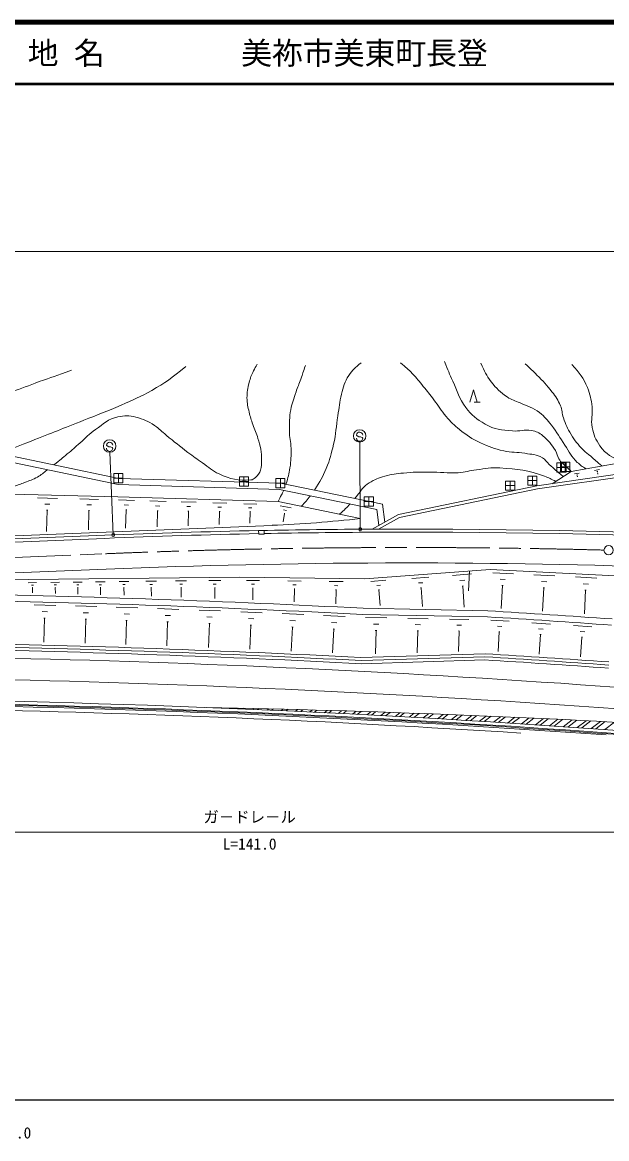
# Model space of a CAD drawing. Units: millimetres, scale not verified. Extents: x 40000 to 680000, y 20000 to 380000.
# Drawn here: x 369510 to 464312, y 198715 to 380000 of the extents above; entities that cross this region are included whole.
import ezdxf
from ezdxf.enums import TextEntityAlignment as Align

# ---------------------------------------------------------------- set-up
doc = ezdxf.new("R2010")
doc.units = ezdxf.units.MM
doc.header["$LTSCALE"] = 1000
doc.header["$PDMODE"] = 32
doc.header["$PDSIZE"] = 500
doc.linetypes.add('CHAIN', pattern=[18.5, 12, -1.5, 3.5, -1.5])
for name, color, linetype, lineweight in [('M-BGD', 7, 'Continuous', 13), ('M-BMK', 2, 'CHAIN', 13), ('M-BMK-SRVR', 3, 'Continuous', 13), ('M-STR-HTXT', 7, 'Continuous', 13), ('M-STR-STRC', 7, 'Continuous', 13), ('M-TTL', 2, 'Continuous', 140), ('M-TTL-BAND', 7, 'Continuous', 25), ('M-TTL-LINE', 7, 'Continuous', 50), ('M-TTL-TXT', 7, 'Continuous', 13)]:
    doc.layers.add(name, color=color, linetype=linetype, lineweight=lineweight)
doc.styles.add('@ＭＳ ゴシック', font='')
doc.styles.add('ＭＳ ゴシック', font='')
doc.styles.get('@ＭＳ ゴシック').set_extended_font_data('@MS Gothic')
doc.styles.get('ＭＳ ゴシック').set_extended_font_data('MS Gothic')

msp = doc.modelspace()

# ---------------------------------------------------------------- linework, layer by layer
at = {"layer": 'M-BGD'}
for p, q in [((442117, 318297), (442717, 320297)), ((442717, 320297), (443317, 318297)), ((442817, 318297), (443817, 318297)), ((364789, 310212), (385178, 305944)), ((458559, 307077), (469361, 308970)), ((453010, 304716), (468270, 306932)), ((453096, 304223), (468312, 306433)), ((455458, 305071), (458559, 307077)), ((459111, 306666), (459876, 306800)), ((459438, 306486), (459630, 306520)), ((462344, 307232), (463157, 307375)), ((462692, 307042), (462895, 307078)), ((462811, 306812), (462861, 306821)), ((462836, 306816), (462865, 306652)), ((385178, 305944), (411370, 305159)), ((411370, 305159), (427939, 301735)), ((430530, 300072), (453010, 304716)), ((459550, 306270), (459598, 306278)), ((459574, 306274), (459591, 306177)), ((384992, 302948), (364844, 303468)), ((371950, 302785), (375218, 302700)), ((384992, 302948), (411020, 302168)), ((411254, 304162), (427039, 300900)), ((430706, 299597), (453096, 304223)), ((373150, 301772), (373967, 301751)), ((378845, 302607), (381883, 302528)), ((379960, 301666), (380720, 301646)), ((385084, 302445), (387732, 302366)), ((386053, 301621), (386715, 301601)), ((390170, 302293), (392818, 302213)), ((391139, 301468), (391801, 301449)), ((395270, 302140), (397737, 302066)), ((396173, 301372), (396790, 301353)), ((400415, 301985), (402699, 301917)), ((401251, 301274), (401822, 301257)), ((405454, 301834), (407559, 301771)), ((406225, 301179), (406751, 301163)), ((411020, 302168), (424298, 299424)), ((411326, 301480), (413133, 301162)), ((427939, 301735), (428314, 298842)), ((373431, 300784), (373635, 300779)), ((373533, 300781), (373444, 297315)), ((380222, 300747), (380412, 300742)), ((380317, 300745), (380235, 297593)), ((386360, 300816), (386271, 297838)), ((386277, 300819), (386443, 300814)), ((391364, 300666), (391529, 300661)), ((391447, 300664), (391368, 298050)), ((396382, 300625), (396536, 300620)), ((396459, 300622), (396388, 298256)), ((401445, 300583), (401588, 300579)), ((401516, 300581), (401453, 298464)), ((406403, 300542), (406535, 300538)), ((406469, 300540), (406413, 298667)), ((412039, 300236), (411804, 298900)), ((411908, 300818), (412360, 300739)), ((411982, 300246), (412095, 300226)), ((430530, 300072), (426253, 297699)), ((427039, 300900), (427373, 298320)), ((430706, 299597), (427292, 297704)), ((344322, 295620), (410025, 298316)), ((407852, 297467), (408751, 297485)), ((407852, 297467), (407863, 296867)), ((408751, 297485), (408763, 296885)), ((344297, 294618), (382900, 296202)), ((344310, 295119), (382880, 296702)), ((407863, 296867), (408763, 296885)), ((336146, 289280), (383105, 291207)), ((445439, 291142), (425068, 289647)), ((439292, 290189), (442359, 290414)), ((442073, 290895), (441883, 287705)), ((465683, 290100), (445439, 291142)), ((445825, 290621), (449175, 290449)), ((452521, 290277), (455911, 290102)), ((364339, 289436), (404821, 289896)), ((370469, 289005), (371794, 289020)), ((370970, 288614), (371301, 288617)), ((374150, 289047), (375544, 289063)), ((374678, 288635), (375026, 288639)), ((377771, 289088), (379237, 289105)), ((378326, 288655), (378693, 288659)), ((381392, 289130), (382934, 289147)), ((381976, 288674), (382361, 288678)), ((385199, 289173), (386784, 289191)), ((385799, 288704), (386195, 288709)), ((389572, 289223), (391253, 289242)), ((390208, 288725), (390629, 288730)), ((394371, 289277), (396166, 289298)), ((395050, 288746), (395499, 288752)), ((399764, 289338), (401692, 289360)), ((400494, 288768), (400976, 288774)), ((404821, 289896), (425068, 289647)), ((405897, 289383), (407971, 289357)), ((406667, 288751), (407185, 288745)), ((412591, 289300), (414770, 289274)), ((413400, 288637), (413945, 288630)), ((419281, 289218), (421577, 289190)), ((420133, 288519), (420707, 288512)), ((426032, 289217), (428482, 289396)), ((427005, 288549), (427617, 288594)), ((432690, 289705), (435450, 289908)), ((433786, 288953), (434476, 289004)), ((440510, 289354), (441276, 289410)), ((440865, 288455), (441056, 288469)), ((440961, 288462), (441213, 285023)), ((447029, 289552), (447867, 289509)), ((447396, 288525), (447205, 284814)), ((447292, 288530), (447501, 288520)), ((453740, 289194), (454587, 289151)), ((459274, 289929), (462717, 289752)), ((460512, 288830), (461373, 288786)), ((371099, 288218), (371182, 288219)), ((371140, 288218), (371150, 287339)), ((374813, 288218), (374900, 288219)), ((374857, 288219), (374868, 287240)), ((378468, 288216), (378560, 288218)), ((378514, 288217), (378527, 287135)), ((382126, 288213), (382222, 288214)), ((382174, 288213), (382187, 287022)), ((385953, 288231), (386052, 288232)), ((386002, 288231), (386017, 286978)), ((390372, 288223), (390477, 288224)), ((390424, 288223), (390440, 286830)), ((395225, 288210), (395337, 288211)), ((395281, 288211), (395298, 286655)), ((400681, 288192), (400802, 288194)), ((400741, 288193), (400761, 286445)), ((406854, 288127), (406983, 288125)), ((406919, 288126), (406895, 286191)), ((413597, 287980), (413733, 287979)), ((413665, 287979), (413639, 285891)), ((420340, 287827), (420484, 287825)), ((420412, 287826), (420384, 285568)), ((427289, 287831), (427442, 287842)), ((427365, 287837), (427552, 285290)), ((434105, 288144), (434278, 288157)), ((434192, 288151), (434411, 285156)), ((454111, 288155), (453917, 284381)), ((454005, 288161), (454217, 288150)), ((460889, 287775), (460691, 283922)), ((460782, 287781), (460997, 287769)), ((371434, 285399), (374933, 285306)), ((378115, 285219), (381613, 285114)), ((384736, 285019), (388234, 284903)), ((391415, 284795), (394912, 284667)), ((424819, 284846), (445026, 284451)), ((372718, 284315), (373593, 284291)), ((373018, 283256), (373237, 283250)), ((373127, 283253), (373023, 279355)), ((379395, 284130), (380270, 284104)), ((379801, 283068), (379683, 279170)), ((379691, 283071), (379910, 283065)), ((386012, 283926), (386887, 283897)), ((386415, 282862), (386285, 278964)), ((386305, 282866), (386524, 282859)), ((392688, 283698), (393562, 283666)), ((398187, 284546), (401684, 284406)), ((399456, 283444), (400330, 283409)), ((404950, 284274), (408446, 284122)), ((406215, 283168), (407090, 283130)), ((411669, 283981), (415165, 283818)), ((412931, 282871), (413805, 282830)), ((418387, 283666), (421883, 283491)), ((424768, 283847), (424768, 283847)), ((424768, 283847), (444964, 283453)), ((425190, 283339), (428671, 283271)), ((432041, 283205), (435352, 283140)), ((438824, 283073), (441967, 283011)), ((445510, 282917), (448504, 282728)), ((393086, 282633), (392943, 278735)), ((392977, 282637), (393196, 282629)), ((399851, 282377), (399695, 278480)), ((399742, 282382), (399960, 282373)), ((406607, 282100), (406438, 278204)), ((406498, 282105), (406716, 282095)), ((413319, 281802), (413137, 277906)), ((413210, 281807), (413428, 281796)), ((419646, 282552), (420520, 282508)), ((420030, 281481), (419835, 277586)), ((419921, 281487), (420139, 281476)), ((426475, 282269), (427345, 282252)), ((426781, 281218), (426999, 281214)), ((426890, 281216), (426816, 277429)), ((433263, 282188), (434091, 282171)), ((433554, 281188), (433761, 281184)), ((433658, 281186), (433588, 277633)), ((439984, 282107), (440770, 282092)), ((440261, 281158), (440457, 281154)), ((440359, 281156), (440294, 277834)), ((446576, 281948), (447324, 281901)), ((446893, 281026), (446691, 277832)), ((446799, 281032), (446987, 281020)), ((452192, 282492), (455185, 282292)), ((453255, 281519), (454003, 281469)), ((458942, 282040), (461934, 281830)), ((460001, 281063), (460749, 281011)), ((453569, 280596), (453356, 277403)), ((453475, 280602), (453662, 280590)), ((460312, 280139), (460089, 276947)), ((460219, 280146), (460406, 280133)), ((424406, 276857), (444595, 277464)), ((424533, 275849), (444533, 276466)), ((444564, 276965), (424559, 276348)), ((404551, 268527), (404682, 268628)), ((405327, 268494), (405478, 268611)), ((406879, 268428), (407069, 268574)), ((407654, 268394), (407863, 268555)), ((409203, 268326), (409451, 268517)), ((409978, 268292), (410245, 268498)), ((411525, 268222), (411831, 268457)), ((412298, 268186), (412623, 268437)), ((413843, 268115), (414206, 268395)), ((414615, 268079), (414997, 268374)), ((416158, 268006), (416578, 268330)), ((416929, 267969), (417368, 268308)), ((418469, 267894), (418947, 268262)), ((419239, 267856), (419736, 268239)), ((420777, 267779), (421312, 268192)), ((421546, 267741), (422100, 268167)), ((423083, 267662), (423674, 268118)), ((423850, 267623), (424460, 268093)), ((425384, 267543), (426032, 268043)), ((426151, 267503), (426818, 268017)), ((427683, 267421), (428387, 267964)), ((428448, 267380), (429171, 267937)), ((429978, 267297), (430738, 267883)), ((430743, 267255), (431521, 267855)), ((432271, 267170), (433086, 267799)), ((433034, 267127), (433868, 267771)), ((434560, 267041), (435431, 267713)), ((435322, 266997), (436212, 267683)), ((436845, 266909), (437772, 267624)), ((437607, 266865), (438552, 267593)), ((439128, 266775), (440110, 267532)), ((439888, 266730), (440888, 267501)), ((441408, 266638), (442444, 267438)), ((442167, 266592), (443222, 267406)), ((443684, 266500), (444776, 267341)), ((444442, 266453), (445552, 267308)), ((445958, 266358), (447103, 267242)), ((446715, 266311), (447878, 267208)), ((448228, 266214), (449428, 267140)), ((448984, 266166), (450202, 267105)), ((450495, 266068), (451749, 267035)), ((451250, 266019), (452522, 267000)), ((452759, 265920), (454067, 266928)), ((453513, 265870), (454839, 266892)), ((455020, 265769), (456381, 266819)), ((455773, 265718), (457152, 266782)), ((457278, 265616), (458693, 266707)), ((458030, 265564), (459462, 266669)), ((459533, 265460), (461001, 266592)), ((460284, 265408), (461769, 266553)), ((461785, 265302), (463306, 266475)), ((462535, 265249), (464073, 266435)), ((464034, 265142), (465607, 266355))]:
    msp.add_line(p, q, dxfattribs=at)
msp.add_lwpolyline([(364566, 309237), (385060, 304947), (411254, 304162)], dxfattribs=at)
for centre, radius, start, end in [((401968, 494651), 196500, 272.34991, 276.54739), ((432206, -905286), 1203000, 91.16001, 92.34994), ((432206, -905286), 1203000, 90.27914, 91.14571), ((432206, -905286), 1203000, 83.67699, 90.27914), ((432206, -905286), 1202500, 91.16002, 92.34994), ((432206, -905286), 1202500, 90.27914, 91.11713), ((432206, -905286), 1202500, 83.67699, 90.27914), ((432206, -905286), 1197500, 83.67699, 92.34994), ((320284, -1736703), 2024250, 87.03983, 88.92344), ((320284, -1736703), 2023250, 87.03983, 88.92344), ((320284, -1736703), 2024000, 85.89676, 86.46829), ((320284, -1736703), 2025000, 85.89676, 86.46829), ((320284, -1736703), 2016250, 87.03983, 88.92344), ((320284, -1736703), 2015250, 87.03475, 88.92344), ((320284, -1736703), 2015750, 87.03475, 88.92344), ((320284, -1736703), 2018000, 85.89676, 86.46829), ((320284, -1736703), 2014000, 83.11727, 88.92344), ((320284, -1736703), 2017000, 85.89676, 86.46829), ((320284, -1736703), 2017500, 85.89676, 86.46829), ((320284, -1736703), 2010500, 83.1163, 88.92344), ((320285, -1736702), 2006500, 85.65214, 91.05442), ((320284, -1736703), 2005500, 86.28052, 88.92344), ((320284, -1736703), 2006150, 85.88498, 88.92344), ((320284, -1736703), 2006350, 85.75412, 88.92344), ((320284, -1736703), 2007000, 85.28742, 88.92344), ((360259, -1739880), 2009000, 84.25903, 88.88565)]:
    msp.add_arc(centre, radius, start, end, dxfattribs=at)
for points, knots in [([(416896, 304017), (417878, 305566), (418206, 306091), (418813, 307533), (419436, 309014), (419637, 309907), (419999, 311472), (420412, 313262), (420410, 314308), (420702, 316121), (420921, 317485), (420946, 318271), (421295, 319607), (421617, 320839), (421758, 321593), (422470, 322648), (423092, 323571), (423491, 323920), (424458, 324689)], [0, 0, 0, 0, 1, 1, 1, 2, 2, 2, 3, 3, 3, 4, 4, 4, 5, 5, 5, 6, 6, 6, 6]), ([(457235, 306220), (456145, 307174), (455853, 307419), (454997, 308220), (454560, 308629), (454402, 308971), (453887, 309277), (452900, 309866), (452171, 309819), (451038, 310013), (449707, 310242), (448922, 310121), (447603, 310415), (446078, 310756), (445233, 311052), (443823, 311726), (442416, 312398), (441674, 312896), (440455, 313867), (439525, 314607), (439043, 315081), (438273, 315987), (437416, 316997), (437067, 317666), (436265, 318721), (435615, 319577), (435247, 320054), (434563, 320884), (433882, 321710), (433525, 322198), (432779, 322966), (432075, 323689), (431801, 323927), (430876, 324713)], [0, 0, 0, 0, 1, 1, 1, 2, 2, 2, 3, 3, 3, 4, 4, 4, 5, 5, 5, 6, 6, 6, 7, 7, 7, 8, 8, 8, 9, 9, 9, 10, 10, 10, 11, 11, 11, 11]), ([(438007, 324914), (438610, 323387), (438787, 322970), (439335, 321745), (440099, 320040), (440360, 318969), (441464, 317461), (442418, 316159), (443183, 315551), (444586, 314752), (446144, 313864), (447256, 313821), (449040, 313645), (450232, 313527), (450933, 313967), (452105, 313720), (452881, 313557), (453350, 313389), (453946, 312866), (454876, 312050), (455378, 311519), (455989, 310442), (456265, 309956), (456273, 309612), (456547, 309124), (456934, 308433), (457390, 308219), (457955, 307662), (458189, 307432), (458265, 307356), (458559, 307076)], [0, 0, 0, 0, 1, 1, 1, 2, 2, 2, 3, 3, 3, 4, 4, 4, 5, 5, 5, 6, 6, 6, 7, 7, 7, 8, 8, 8, 9, 9, 9, 10, 10, 10, 10]), ([(460966, 307499), (460290, 307898), (460059, 308089), (459542, 308545), (458535, 309434), (458311, 310241), (457544, 311343), (456670, 312597), (456295, 313381), (455351, 314582), (454675, 315443), (454283, 315936), (453431, 316623), (452355, 317490), (451511, 317606), (450266, 318205), (449453, 318596), (448899, 318637), (448163, 319158), (447024, 319964), (446425, 320515), (445577, 321624), (444755, 322699), (444514, 323240), (443900, 324658)], [0, 0, 0, 0, 1, 1, 1, 2, 2, 2, 3, 3, 3, 4, 4, 4, 5, 5, 5, 6, 6, 6, 7, 7, 7, 8, 8, 8, 8]), ([(451098, 324569), (452026, 323702), (452276, 323456), (453001, 322713), (453998, 321693), (454591, 321142), (455442, 319997), (456057, 319170), (456424, 318698), (456819, 317745), (457121, 317017), (457048, 316531), (457302, 315785), (457676, 314686), (457934, 314074), (458529, 313077), (459167, 312009), (459650, 311483), (460498, 310573), (460927, 310112), (461242, 309932), (461720, 309522), (462434, 308908), (462658, 308717), (463551, 307952)], [0, 0, 0, 0, 1, 1, 1, 2, 2, 2, 3, 3, 3, 4, 4, 4, 5, 5, 5, 6, 6, 6, 7, 7, 7, 8, 8, 8, 8]), ([(354929, 312646), (355582, 314161), (355887, 314866), (356949, 315938), (358017, 317015), (358870, 317351), (360245, 317992), (361890, 318757), (362859, 319118), (364623, 319543), (365773, 319819), (366462, 319756), (367609, 320041), (369476, 320503), (370445, 321022), (372259, 321658), (374301, 322373), (374941, 322601), (377481, 323503)], [0, 0, 0, 0, 1, 1, 1, 2, 2, 2, 3, 3, 3, 4, 4, 4, 5, 5, 5, 6, 6, 6, 6]), ([(396024, 324092), (393559, 322161), (392791, 321515), (390498, 320212), (388628, 319149), (387501, 318697), (385535, 317824), (383202, 316789), (381849, 316318), (379479, 315373), (376149, 314044), (374274, 313322), (370939, 312008), (368942, 311222), (368319, 310976), (365828, 309995)], [0, 0, 0, 0, 1, 1, 1, 2, 2, 2, 3, 3, 3, 4, 4, 4, 5, 5, 5, 5]), ([(407623, 324468), (407323, 323994), (407240, 323839), (407029, 323418), (406668, 322701), (406495, 322274), (406307, 321494), (406077, 320536), (405955, 319982), (405957, 318997), (405959, 318089), (406114, 317586), (406310, 316699), (406487, 315895), (406645, 315458), (406901, 314676), (407193, 313785), (407457, 313321), (407742, 312427), (407954, 311762), (408098, 311390), (408206, 310700), (408315, 310008), (408346, 309612), (408335, 308912), (408325, 308277), (408352, 307900), (408156, 307297), (407980, 306756), (407775, 306451), (407329, 306098), (407060, 305885), (406899, 305703), (406557, 305682), (404523, 305561), (403278, 305797), (401431, 306660), (400285, 307196), (399771, 307729), (398730, 308448), (397792, 309096), (397268, 309462), (396362, 310155), (394980, 311212), (394221, 311825), (392876, 312930), (392124, 313549), (391777, 313994), (390965, 314533), (389879, 315254), (389176, 315556), (387915, 315886), (386821, 316172), (386124, 316171), (385020, 315927), (383420, 315573), (382708, 314806), (381365, 313868), (380306, 313129), (379844, 312546), (378870, 311698), (378064, 310998), (377625, 310593), (376808, 309906), (375974, 309206), (375696, 308985), (374642, 308149)], [0, 0, 0, 0, 1, 1, 1, 2, 2, 2, 3, 3, 3, 4, 4, 4, 5, 5, 5, 6, 6, 6, 7, 7, 7, 8, 8, 8, 9, 9, 9, 10, 10, 10, 11, 11, 11, 12, 12, 12, 13, 13, 13, 14, 14, 14, 15, 15, 15, 16, 16, 16, 17, 17, 17, 18, 18, 18, 19, 19, 19, 20, 20, 20, 21, 21, 21, 22, 22, 22, 22]), ([(412275, 304972), (412650, 306194), (412763, 306597), (412933, 307667), (413125, 308881), (413121, 309580), (413107, 310810), (413093, 311943), (412847, 312566), (412838, 313700), (412827, 315025), (412834, 315780), (413062, 317086), (413264, 318244), (413546, 318855), (413916, 319971), (414190, 320800), (414397, 321245), (414688, 322068), (414992, 322925), (415083, 323204), (415436, 324274)], [0, 0, 0, 0, 1, 1, 1, 2, 2, 2, 3, 3, 3, 4, 4, 4, 5, 5, 5, 6, 6, 6, 7, 7, 7, 7]), ([(466886, 308536), (465182, 309406), (464219, 309772), (463217, 311246), (462509, 312288), (462187, 312977), (461961, 314217), (461727, 315501), (462081, 316261), (461941, 317558), (461806, 318807), (461643, 319513), (461193, 320686), (460562, 322329), (459964, 322917), (458685, 324429)], [0, 0, 0, 0, 1, 1, 1, 2, 2, 2, 3, 3, 3, 4, 4, 4, 5, 5, 5, 5]), ([(373570, 307352), (372886, 306757), (372639, 306556), (371966, 306159), (371200, 305707), (370697, 305599), (369870, 305273), (369174, 304998), (368944, 304913), (368077, 304602)], [0, 0, 0, 0, 1, 1, 1, 2, 2, 2, 3, 3, 3, 3]), ([(456059, 305460), (455262, 305894), (454961, 305989), (454237, 306281), (451564, 307357), (449859, 307420), (446987, 307641), (445507, 307754), (444674, 307512), (443201, 307334), (442030, 307193), (441396, 306936), (440219, 306866), (438389, 306758), (437360, 306967), (435527, 306953), (433889, 306940), (432965, 306975), (431336, 306805), (430154, 306682), (429471, 306653), (428335, 306307), (427289, 305988), (426695, 305775), (425763, 305205), (424821, 304628), (424534, 303991), (423830, 303140), (423677, 302955), (423623, 302895), (423445, 302664)], [0, 0, 0, 0, 1, 1, 1, 2, 2, 2, 3, 3, 3, 4, 4, 4, 5, 5, 5, 6, 6, 6, 7, 7, 7, 8, 8, 8, 9, 9, 9, 10, 10, 10, 10]), ([(411921, 304024), (411742, 303651), (411696, 303557), (411552, 303259), (411345, 302832), (411279, 302699), (411020, 302168)], [0, 0, 0, 0, 1, 1, 1, 2, 2, 2, 2]), ([(416251, 303129), (415927, 302710), (415837, 302595), (415554, 302267), (415251, 301916), (415142, 301804), (414748, 301397)], [0, 0, 0, 0, 1, 1, 1, 2, 2, 2, 2]), ([(422688, 301799), (422345, 301432), (422251, 301333), (421961, 301045), (421582, 300669), (421447, 300552), (420960, 300114)], [0, 0, 0, 0, 1, 1, 1, 2, 2, 2, 2])]:
    msp.add_open_spline(points, degree=3, knots=knots, dxfattribs=at)
for p in [(424340, 297688), (384253, 296758)]:
    msp.add_point(p, dxfattribs=at)
at = {"layer": 'M-BMK'}
msp.add_line((365413, 292983), (383003, 293704), dxfattribs=at)
msp.add_arc((432206, -905286), 1200000, 88.48745, 92.34994, dxfattribs=at)
at = {"layer": 'M-BMK-SRVR'}
for p, q in [((456238, 306951), (456238, 308451)), ((456238, 308451), (457738, 308451)), ((456823, 307057), (456823, 308557)), ((456823, 308557), (458323, 308557)), ((456988, 306951), (456988, 308451)), ((457573, 307057), (457573, 308557)), ((457738, 308451), (457738, 306951)), ((458323, 308557), (458323, 307057)), ((384338, 305219), (384338, 306719)), ((384338, 306719), (385838, 306719)), ((385088, 305219), (385088, 306719)), ((385838, 306719), (385838, 305219)), ((457738, 307701), (456238, 307701)), ((457738, 306951), (456238, 306951)), ((458323, 307807), (456823, 307807)), ((458323, 307057), (456823, 307057)), ((385838, 305969), (384338, 305969)), ((385838, 305219), (384338, 305219)), ((404718, 304671), (404718, 306171)), ((404718, 306171), (406218, 306171)), ((406218, 305421), (404718, 305421)), ((406218, 304671), (404718, 304671)), ((405468, 304671), (405468, 306171)), ((406218, 306171), (406218, 304671)), ((410621, 304408), (410621, 305908)), ((410621, 305908), (412121, 305908)), ((412121, 305158), (410621, 305158)), ((411371, 304408), (411371, 305908)), ((412121, 305908), (412121, 304408)), ((447906, 304011), (447906, 305511)), ((447906, 305511), (449406, 305511)), ((449406, 304761), (447906, 304761)), ((448656, 304011), (448656, 305511)), ((449406, 305511), (449406, 304011)), ((451510, 304821), (451510, 306321)), ((451510, 306321), (453010, 306321)), ((453010, 305571), (451510, 305571)), ((453010, 304821), (451510, 304821)), ((452260, 304821), (452260, 306321)), ((453010, 306321), (453010, 304821)), ((412121, 304408), (410621, 304408)), ((424965, 301423), (424965, 302923)), ((424965, 302923), (426465, 302923)), ((425715, 301423), (425715, 302923)), ((426465, 302923), (426465, 301423)), ((449406, 304011), (447906, 304011)), ((426465, 302173), (424965, 302173)), ((426465, 301423), (424965, 301423))]:
    msp.add_line(p, q, dxfattribs=at)
msp.add_circle((464631, 294276), 750, dxfattribs=at)
at = {"layer": 'M-STR-HTXT'}
for p, q in [((105110, 342796), (564696, 342796)), ((336515, 248485), (476258, 248485))]:
    msp.add_line(p, q, dxfattribs=at)
at = {"layer": 'M-STR-STRC'}
for p, q in [((423841, 312844), (423742, 312962)), ((424086, 312704), (423841, 312844)), ((424387, 312702), (424086, 312704)), ((424340, 297688), (424247, 311833)), ((424632, 312590), (424387, 312702)), ((424738, 312454), (424632, 312590)), ((383277, 311209), (383178, 311327)), ((383522, 311070), (383277, 311209)), ((383823, 311068), (383522, 311070)), ((384253, 296758), (383716, 310199)), ((384068, 310956), (383823, 311068)), ((384174, 310820), (384068, 310956))]:
    msp.add_line(p, q, dxfattribs=at)
for centre in [(424241, 312833), (383677, 311199)]:
    msp.add_circle(centre, 1000, dxfattribs=at)
for centre, start, end in [((383677, 311324), 359.55488, 179.55488), ((424238, 312458), 179.55488, 359.55488), ((424242, 312958), 359.55488, 179.55488), ((383674, 310824), 179.55488, 359.55488)]:
    msp.add_arc(centre, 500, start, end, dxfattribs=at)
at = {"layer": 'M-TTL'}
msp.add_line((680000, 380000), (40000, 380000), dxfattribs=at)
at = {"layer": 'M-TTL-BAND'}
msp.add_line((40000, 205000), (579000, 205000), dxfattribs=at)
at = {"layer": 'M-TTL-LINE'}
msp.add_line((40000, 370000), (680000, 370000), dxfattribs=at)

# ---------------------------------------------------------------- texts
at = {"layer": 'M-STR-HTXT', "style": 'ＭＳ ゴシック'}
msp.add_text('ガ－ドレ－ル', height=1833, dxfattribs=at).set_placement((406386, 249485), align=Align.BOTTOM_CENTER)
at = {"layer": 'M-STR-HTXT', "style": '@ＭＳ ゴシック'}
msp.add_text('L=141.0', height=1833, dxfattribs=at).set_placement((406386, 247485), align=Align.TOP_CENTER)
at = {"layer": 'M-TTL-BAND', "style": 'ＭＳ ゴシック'}
msp.add_text('300.0', height=1833, dxfattribs=at).set_placement((367844, 198195), align=Align.BOTTOM_CENTER)
at = {"layer": 'M-TTL-TXT', "style": 'ＭＳ ゴシック'}
for s, p in [('地 名', (370380, 375000)), ('美祢市美東町長登', (405024, 375000))]:
    msp.add_text(s, height=3666, dxfattribs=at).set_placement(p, align=Align.MIDDLE_LEFT)

doc.saveas('drawing.dxf')
